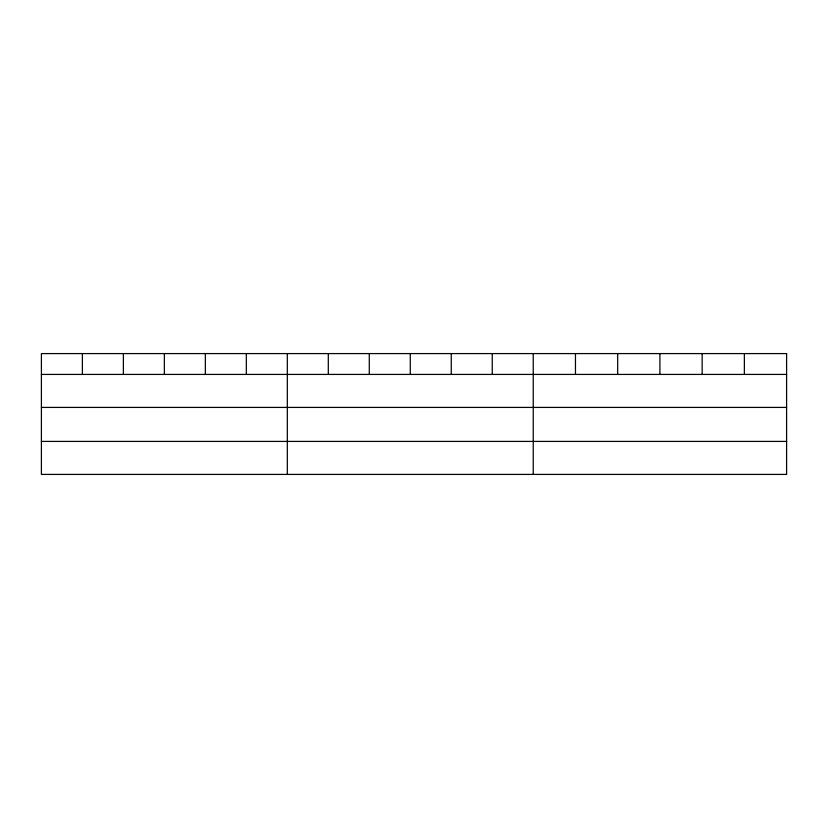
<?xml version="1.0" encoding="UTF-8"?>
<svg xmlns="http://www.w3.org/2000/svg" width="828" height="828" viewBox="0 0 828 828"><rect width="100%" height="100%" fill="white"/><g stroke="black" fill="none" stroke-linecap="round" stroke-linejoin="round"><path stroke-width="1.24" d="M41.4 374.422L786.6 374.422M41.4 407.417L786.6 407.417M41.4 441.417L786.6 441.417M744.372 353.587L744.372 374.422M702.144 353.587L702.144 374.422M659.916 353.587L659.916 374.422M617.688 353.587L617.688 374.422M575.46 353.587L575.46 374.422M533.232 353.587L533.232 474.413M492.246 353.587L492.246 374.422M451.26 353.587L451.26 374.422M410.274 353.587L410.274 374.422M369.288 353.587L369.288 374.422M328.302 353.587L328.302 374.422M287.316 353.587L287.316 474.413M246.33 353.587L246.33 374.422M205.344 353.587L205.344 374.422M164.358 353.587L164.358 374.422M123.372 353.587L123.372 374.422M82.386 353.587L82.386 374.422M786.6 353.587L41.4 353.587L41.4 474.413L786.6 474.413L786.6 353.587"/></g></svg>
